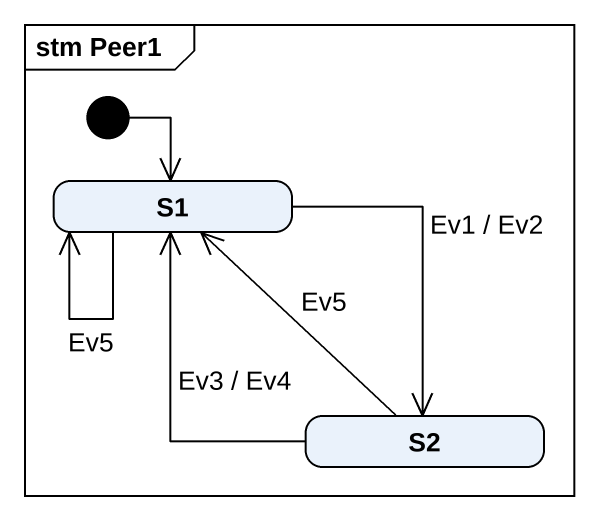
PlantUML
@startuml
mainframe stm Peer1
hide empty description
state S1
state S2
[*] --> S1
S1 --> S1 : Ev5
S1 --> S2 : Ev1 / Ev2
S2 -up-> S1 : Ev3 / Ev4
S2 -up-> S1 : Ev5
@enduml
